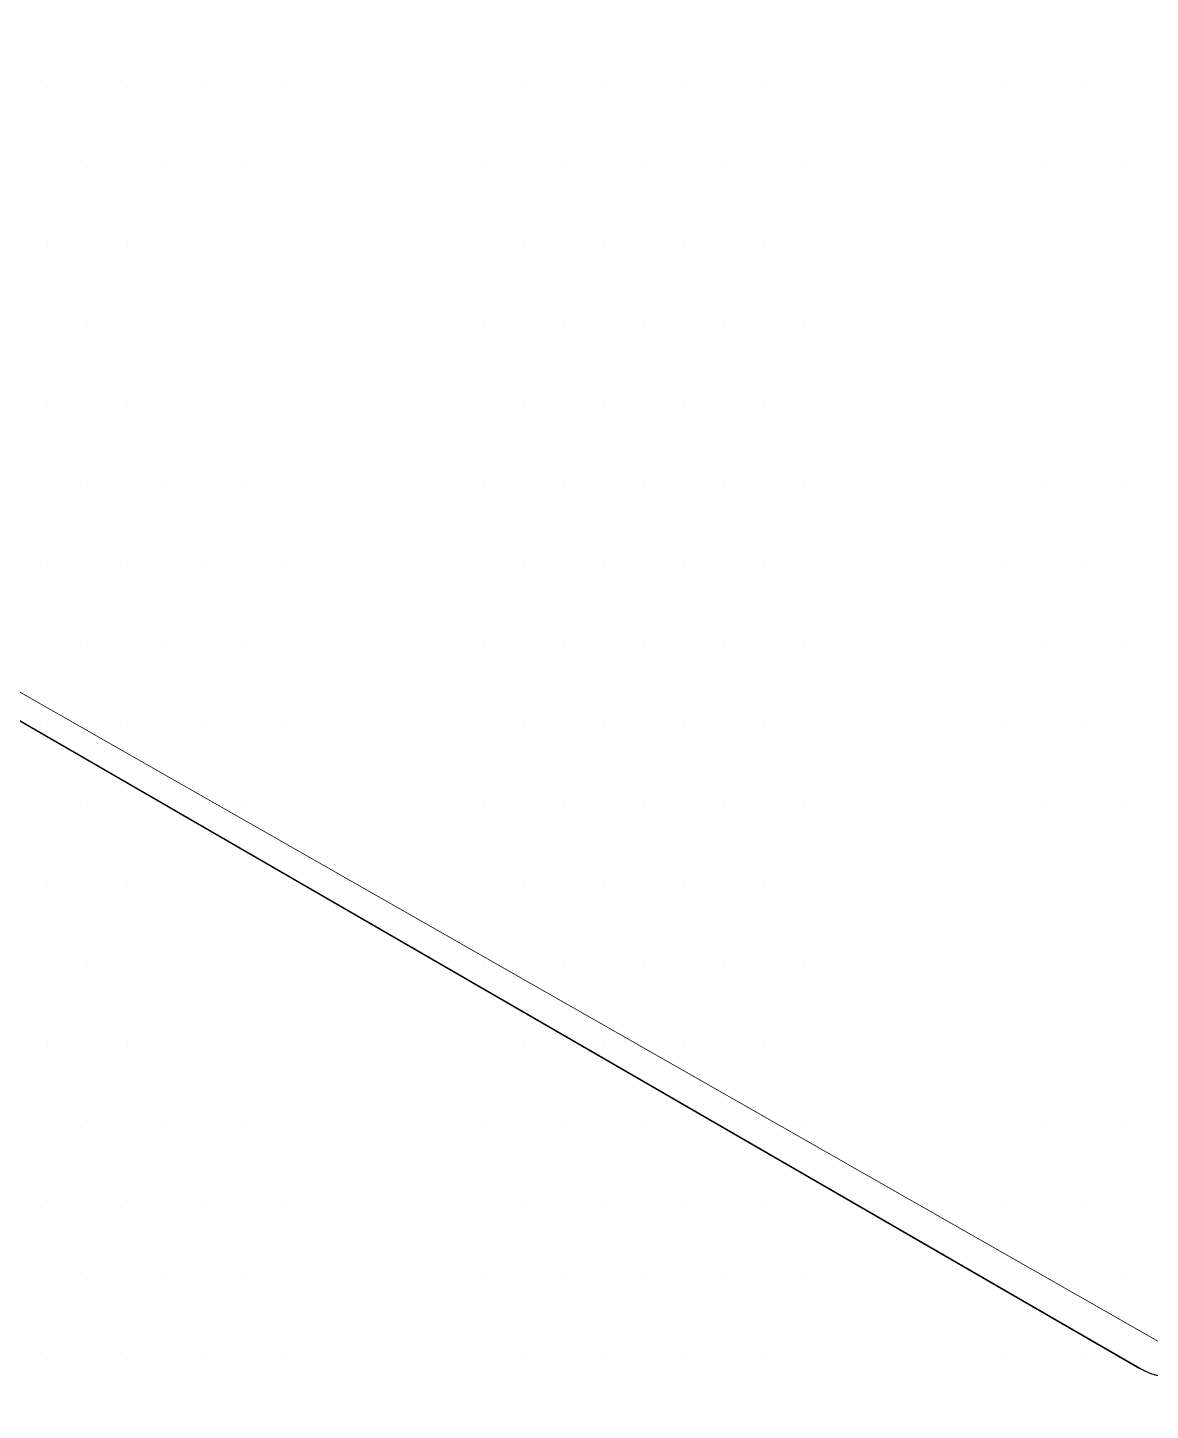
# Model space of a CAD drawing. Header units: inches. Extents: x -20.7 to 76.3, y -55.2 to 19.1.
# Drawn here: x -11.8666 to -11.6018, y 6.516 to 6.8423 of the extents above; entities that cross this region are included whole.
import ezdxf

# ---------------------------------------------------------------- set-up
doc = ezdxf.new("R2010")
doc.units = ezdxf.units.IN
doc.header["$MEASUREMENT"] = 0
doc.layers.add('G-ANNO-TTLB', color=7, linetype='Continuous', lineweight=0)
doc.layers.add('TYVEK', color=7, linetype='Continuous', lineweight=0)

# ---------------------------------------------------------------- blocks, each defined once
blk = doc.blocks.new('Block_22')
at = {"layer": 'TYVEK'}
blk.add_open_spline([(-11.58869, 6.5259), (-11.58869, 6.5259), (-11.58087, 7.04986), (-11.58087, 7.04986), (-11.58087, 7.04986), (-11.21806, 6.84213), (-11.21806, 6.84213), (-11.21806, 6.84213), (-11.21806, 6.37776), (-11.21806, 6.37776), (-11.21806, 6.33379), (-11.22965, 6.2906), (-11.25167, 6.25253), (-11.32083, 6.13298), (-11.47381, 6.09213), (-11.59336, 6.16129), (-11.59336, 6.16129), (-12.91496, 6.92582), (-12.91496, 6.92582), (-12.99223, 6.97052), (-13.03981, 7.05302), (-13.03981, 7.14229), (-13.03981, 7.14229), (-13.03981, 7.74811), (-13.03981, 7.74811), (-13.03981, 7.74811), (-12.72815, 7.56943), (-12.72815, 7.56943), (-12.72815, 7.56943), (-12.72815, 7.17604), (-12.72815, 7.17604), (-12.72815, 7.17604), (-11.58869, 6.5259), (-11.58869, 6.5259)], degree=3, knots=[0, 0, 0, 0, 1, 1, 1, 2, 2, 2, 3, 3, 3, 4, 4, 4, 5, 5, 5, 6, 6, 6, 7, 7, 7, 8, 8, 8, 9, 9, 9, 10, 10, 10, 11, 11, 11, 11], dxfattribs=at)
at = {"layer": 'TYVEK', "color": 8, "lineweight": 0, "true_color": 0x808080}
for points in [[(-11.86187, 6.67809), (-11.86187, 6.67809), (-11.86187, 6.67809), (-11.86187, 6.67809)], [(-11.85249, 6.65933), (-11.85249, 6.65933), (-11.85249, 6.65933), (-11.85249, 6.65933)], [(-11.83374, 6.65933), (-11.83374, 6.65933), (-11.83374, 6.65933), (-11.83374, 6.65933)], [(-11.86187, 6.64058), (-11.86187, 6.64058), (-11.86187, 6.64058), (-11.86187, 6.64058)], [(-11.84311, 6.64058), (-11.84311, 6.64058), (-11.84311, 6.64058), (-11.84311, 6.64058)], [(-11.82436, 6.64058), (-11.82436, 6.64058), (-11.82436, 6.64058), (-11.82436, 6.64058)], [(-11.8056, 6.64058), (-11.8056, 6.64058), (-11.8056, 6.64058), (-11.8056, 6.64058)], [(-11.85249, 6.62182), (-11.85249, 6.62182), (-11.85249, 6.62182), (-11.85249, 6.62182)], [(-11.83374, 6.62182), (-11.83374, 6.62182), (-11.83374, 6.62182), (-11.83374, 6.62182)], [(-11.81498, 6.62182), (-11.81498, 6.62182), (-11.81498, 6.62182), (-11.81498, 6.62182)], [(-11.79623, 6.62182), (-11.79623, 6.62182), (-11.79623, 6.62182), (-11.79623, 6.62182)], [(-11.77747, 6.62182), (-11.77747, 6.62182), (-11.77747, 6.62182), (-11.77747, 6.62182)], [(-11.75871, 6.62182), (-11.75871, 6.62182), (-11.75871, 6.62182), (-11.75871, 6.62182)], [(-11.86187, 6.60307), (-11.86187, 6.60307), (-11.86187, 6.60307), (-11.86187, 6.60307)], [(-11.84311, 6.60307), (-11.84311, 6.60307), (-11.84311, 6.60307), (-11.84311, 6.60307)], [(-11.82436, 6.60307), (-11.82436, 6.60307), (-11.82436, 6.60307), (-11.82436, 6.60307)], [(-11.8056, 6.60307), (-11.8056, 6.60307), (-11.8056, 6.60307), (-11.8056, 6.60307)], [(-11.78685, 6.60307), (-11.78685, 6.60307), (-11.78685, 6.60307), (-11.78685, 6.60307)], [(-11.76809, 6.60307), (-11.76809, 6.60307), (-11.76809, 6.60307), (-11.76809, 6.60307)], [(-11.74934, 6.60307), (-11.74934, 6.60307), (-11.74934, 6.60307), (-11.74934, 6.60307)], [(-11.73058, 6.60307), (-11.73058, 6.60307), (-11.73058, 6.60307), (-11.73058, 6.60307)], [(-11.85249, 6.58431), (-11.85249, 6.58431), (-11.85249, 6.58431), (-11.85249, 6.58431)], [(-11.83374, 6.58431), (-11.83374, 6.58431), (-11.83374, 6.58431), (-11.83374, 6.58431)], [(-11.81498, 6.58431), (-11.81498, 6.58431), (-11.81498, 6.58431), (-11.81498, 6.58431)], [(-11.79623, 6.58431), (-11.79623, 6.58431), (-11.79623, 6.58431), (-11.79623, 6.58431)], [(-11.77747, 6.58431), (-11.77747, 6.58431), (-11.77747, 6.58431), (-11.77747, 6.58431)], [(-11.75871, 6.58431), (-11.75871, 6.58431), (-11.75871, 6.58431), (-11.75871, 6.58431)], [(-11.73996, 6.58431), (-11.73996, 6.58431), (-11.73996, 6.58431), (-11.73996, 6.58431)], [(-11.7212, 6.58431), (-11.7212, 6.58431), (-11.7212, 6.58431), (-11.7212, 6.58431)], [(-11.70245, 6.58431), (-11.70245, 6.58431), (-11.70245, 6.58431), (-11.70245, 6.58431)], [(-11.86187, 6.56556), (-11.86187, 6.56556), (-11.86187, 6.56556), (-11.86187, 6.56556)], [(-11.84311, 6.56556), (-11.84311, 6.56556), (-11.84311, 6.56556), (-11.84311, 6.56556)], [(-11.82436, 6.56556), (-11.82436, 6.56556), (-11.82436, 6.56556), (-11.82436, 6.56556)], [(-11.8056, 6.56556), (-11.8056, 6.56556), (-11.8056, 6.56556), (-11.8056, 6.56556)], [(-11.78685, 6.56556), (-11.78685, 6.56556), (-11.78685, 6.56556), (-11.78685, 6.56556)], [(-11.76809, 6.56556), (-11.76809, 6.56556), (-11.76809, 6.56556), (-11.76809, 6.56556)], [(-11.74934, 6.56556), (-11.74934, 6.56556), (-11.74934, 6.56556), (-11.74934, 6.56556)], [(-11.73058, 6.56556), (-11.73058, 6.56556), (-11.73058, 6.56556), (-11.73058, 6.56556)], [(-11.71183, 6.56556), (-11.71183, 6.56556), (-11.71183, 6.56556), (-11.71183, 6.56556)], [(-11.69307, 6.56556), (-11.69307, 6.56556), (-11.69307, 6.56556), (-11.69307, 6.56556)], [(-11.67431, 6.56556), (-11.67431, 6.56556), (-11.67431, 6.56556), (-11.67431, 6.56556)], [(-11.85249, 6.5468), (-11.85249, 6.5468), (-11.85249, 6.5468), (-11.85249, 6.5468)], [(-11.83374, 6.5468), (-11.83374, 6.5468), (-11.83374, 6.5468), (-11.83374, 6.5468)], [(-11.81498, 6.5468), (-11.81498, 6.5468), (-11.81498, 6.5468), (-11.81498, 6.5468)], [(-11.79623, 6.5468), (-11.79623, 6.5468), (-11.79623, 6.5468), (-11.79623, 6.5468)], [(-11.77747, 6.5468), (-11.77747, 6.5468), (-11.77747, 6.5468), (-11.77747, 6.5468)], [(-11.75871, 6.5468), (-11.75871, 6.5468), (-11.75871, 6.5468), (-11.75871, 6.5468)], [(-11.73996, 6.5468), (-11.73996, 6.5468), (-11.73996, 6.5468), (-11.73996, 6.5468)], [(-11.7212, 6.5468), (-11.7212, 6.5468), (-11.7212, 6.5468), (-11.7212, 6.5468)], [(-11.70245, 6.5468), (-11.70245, 6.5468), (-11.70245, 6.5468), (-11.70245, 6.5468)], [(-11.68369, 6.5468), (-11.68369, 6.5468), (-11.68369, 6.5468), (-11.68369, 6.5468)], [(-11.66494, 6.5468), (-11.66494, 6.5468), (-11.66494, 6.5468), (-11.66494, 6.5468)], [(-11.64618, 6.5468), (-11.64618, 6.5468), (-11.64618, 6.5468), (-11.64618, 6.5468)], [(-11.62742, 6.5468), (-11.62742, 6.5468), (-11.62742, 6.5468), (-11.62742, 6.5468)], [(-11.86187, 6.52804), (-11.86187, 6.52804), (-11.86187, 6.52804), (-11.86187, 6.52804)], [(-11.84311, 6.52804), (-11.84311, 6.52804), (-11.84311, 6.52804), (-11.84311, 6.52804)], [(-11.82436, 6.52804), (-11.82436, 6.52804), (-11.82436, 6.52804), (-11.82436, 6.52804)], [(-11.8056, 6.52804), (-11.8056, 6.52804), (-11.8056, 6.52804), (-11.8056, 6.52804)], [(-11.78685, 6.52804), (-11.78685, 6.52804), (-11.78685, 6.52804), (-11.78685, 6.52804)], [(-11.76809, 6.52804), (-11.76809, 6.52804), (-11.76809, 6.52804), (-11.76809, 6.52804)], [(-11.74934, 6.52804), (-11.74934, 6.52804), (-11.74934, 6.52804), (-11.74934, 6.52804)], [(-11.73058, 6.52804), (-11.73058, 6.52804), (-11.73058, 6.52804), (-11.73058, 6.52804)], [(-11.71183, 6.52804), (-11.71183, 6.52804), (-11.71183, 6.52804), (-11.71183, 6.52804)], [(-11.69307, 6.52804), (-11.69307, 6.52804), (-11.69307, 6.52804), (-11.69307, 6.52804)], [(-11.67431, 6.52804), (-11.67431, 6.52804), (-11.67431, 6.52804), (-11.67431, 6.52804)], [(-11.65556, 6.52804), (-11.65556, 6.52804), (-11.65556, 6.52804), (-11.65556, 6.52804)], [(-11.6368, 6.52804), (-11.6368, 6.52804), (-11.6368, 6.52804), (-11.6368, 6.52804)], [(-11.61805, 6.52804), (-11.61805, 6.52804), (-11.61805, 6.52804), (-11.61805, 6.52804)]]:
    blk.add_open_spline(points, degree=3, dxfattribs=at)
blk = doc.blocks.new('Block_398')
at = {"layer": 'TYVEK'}
blk.add_open_spline([(-12.44264, 7.73261), (-12.44264, 7.73261), (-12.72815, 7.56943), (-12.72815, 7.56943), (-12.72815, 7.56943), (-12.72815, 7.19046), (-12.72815, 7.19046), (-12.72815, 7.18153), (-12.72339, 7.17328), (-12.71567, 7.16881), (-12.71567, 7.16881), (-11.60432, 6.52591), (-11.60432, 6.52591), (-11.59685, 6.52159), (-11.58729, 6.52414), (-11.58297, 6.53162), (-11.58159, 6.53399), (-11.58086, 6.53669), (-11.58086, 6.53944), (-11.58086, 6.53944), (-11.58086, 6.84239), (-11.58086, 6.84239), (-11.58086, 6.84239), (-12.44264, 7.33922), (-12.44264, 7.33922), (-12.44264, 7.33922), (-12.44264, 7.73261), (-12.44264, 7.73261)], degree=3, knots=[0, 0, 0, 0, 1, 1, 1, 2, 2, 2, 3, 3, 3, 4, 4, 4, 5, 5, 5, 6, 6, 6, 7, 7, 7, 8, 8, 8, 9, 9, 9, 9], dxfattribs=at)
at = {"layer": 'TYVEK', "color": 8, "lineweight": 0, "true_color": 0x808080}
for points in [[(-11.86187, 6.82813), (-11.86187, 6.82813), (-11.86187, 6.82813), (-11.86187, 6.82813)], [(-11.84311, 6.82813), (-11.84311, 6.82813), (-11.84311, 6.82813), (-11.84311, 6.82813)], [(-11.82436, 6.82813), (-11.82436, 6.82813), (-11.82436, 6.82813), (-11.82436, 6.82813)], [(-11.8056, 6.82813), (-11.8056, 6.82813), (-11.8056, 6.82813), (-11.8056, 6.82813)], [(-11.78685, 6.82813), (-11.78685, 6.82813), (-11.78685, 6.82813), (-11.78685, 6.82813)], [(-11.76809, 6.82813), (-11.76809, 6.82813), (-11.76809, 6.82813), (-11.76809, 6.82813)], [(-11.74934, 6.82813), (-11.74934, 6.82813), (-11.74934, 6.82813), (-11.74934, 6.82813)], [(-11.73058, 6.82813), (-11.73058, 6.82813), (-11.73058, 6.82813), (-11.73058, 6.82813)], [(-11.71183, 6.82813), (-11.71183, 6.82813), (-11.71183, 6.82813), (-11.71183, 6.82813)], [(-11.69307, 6.82813), (-11.69307, 6.82813), (-11.69307, 6.82813), (-11.69307, 6.82813)], [(-11.67431, 6.82813), (-11.67431, 6.82813), (-11.67431, 6.82813), (-11.67431, 6.82813)], [(-11.65556, 6.82813), (-11.65556, 6.82813), (-11.65556, 6.82813), (-11.65556, 6.82813)], [(-11.6368, 6.82813), (-11.6368, 6.82813), (-11.6368, 6.82813), (-11.6368, 6.82813)], [(-11.61805, 6.82813), (-11.61805, 6.82813), (-11.61805, 6.82813), (-11.61805, 6.82813)], [(-11.85249, 6.80938), (-11.85249, 6.80938), (-11.85249, 6.80938), (-11.85249, 6.80938)], [(-11.83374, 6.80938), (-11.83374, 6.80938), (-11.83374, 6.80938), (-11.83374, 6.80938)], [(-11.81498, 6.80938), (-11.81498, 6.80938), (-11.81498, 6.80938), (-11.81498, 6.80938)], [(-11.79623, 6.80938), (-11.79623, 6.80938), (-11.79623, 6.80938), (-11.79623, 6.80938)], [(-11.77747, 6.80938), (-11.77747, 6.80938), (-11.77747, 6.80938), (-11.77747, 6.80938)], [(-11.75871, 6.80938), (-11.75871, 6.80938), (-11.75871, 6.80938), (-11.75871, 6.80938)], [(-11.73996, 6.80938), (-11.73996, 6.80938), (-11.73996, 6.80938), (-11.73996, 6.80938)], [(-11.7212, 6.80938), (-11.7212, 6.80938), (-11.7212, 6.80938), (-11.7212, 6.80938)], [(-11.70245, 6.80938), (-11.70245, 6.80938), (-11.70245, 6.80938), (-11.70245, 6.80938)], [(-11.68369, 6.80938), (-11.68369, 6.80938), (-11.68369, 6.80938), (-11.68369, 6.80938)], [(-11.66494, 6.80938), (-11.66494, 6.80938), (-11.66494, 6.80938), (-11.66494, 6.80938)], [(-11.64618, 6.80938), (-11.64618, 6.80938), (-11.64618, 6.80938), (-11.64618, 6.80938)], [(-11.62742, 6.80938), (-11.62742, 6.80938), (-11.62742, 6.80938), (-11.62742, 6.80938)], [(-11.60867, 6.80938), (-11.60867, 6.80938), (-11.60867, 6.80938), (-11.60867, 6.80938)], [(-11.86187, 6.79062), (-11.86187, 6.79062), (-11.86187, 6.79062), (-11.86187, 6.79062)], [(-11.84311, 6.79062), (-11.84311, 6.79062), (-11.84311, 6.79062), (-11.84311, 6.79062)], [(-11.82436, 6.79062), (-11.82436, 6.79062), (-11.82436, 6.79062), (-11.82436, 6.79062)], [(-11.8056, 6.79062), (-11.8056, 6.79062), (-11.8056, 6.79062), (-11.8056, 6.79062)], [(-11.78685, 6.79062), (-11.78685, 6.79062), (-11.78685, 6.79062), (-11.78685, 6.79062)], [(-11.76809, 6.79062), (-11.76809, 6.79062), (-11.76809, 6.79062), (-11.76809, 6.79062)], [(-11.74934, 6.79062), (-11.74934, 6.79062), (-11.74934, 6.79062), (-11.74934, 6.79062)], [(-11.73058, 6.79062), (-11.73058, 6.79062), (-11.73058, 6.79062), (-11.73058, 6.79062)], [(-11.71183, 6.79062), (-11.71183, 6.79062), (-11.71183, 6.79062), (-11.71183, 6.79062)], [(-11.69307, 6.79062), (-11.69307, 6.79062), (-11.69307, 6.79062), (-11.69307, 6.79062)], [(-11.67431, 6.79062), (-11.67431, 6.79062), (-11.67431, 6.79062), (-11.67431, 6.79062)], [(-11.65556, 6.79062), (-11.65556, 6.79062), (-11.65556, 6.79062), (-11.65556, 6.79062)], [(-11.6368, 6.79062), (-11.6368, 6.79062), (-11.6368, 6.79062), (-11.6368, 6.79062)], [(-11.61805, 6.79062), (-11.61805, 6.79062), (-11.61805, 6.79062), (-11.61805, 6.79062)], [(-11.85249, 6.77187), (-11.85249, 6.77187), (-11.85249, 6.77187), (-11.85249, 6.77187)], [(-11.83374, 6.77187), (-11.83374, 6.77187), (-11.83374, 6.77187), (-11.83374, 6.77187)], [(-11.81498, 6.77187), (-11.81498, 6.77187), (-11.81498, 6.77187), (-11.81498, 6.77187)], [(-11.79623, 6.77187), (-11.79623, 6.77187), (-11.79623, 6.77187), (-11.79623, 6.77187)], [(-11.77747, 6.77187), (-11.77747, 6.77187), (-11.77747, 6.77187), (-11.77747, 6.77187)], [(-11.75871, 6.77187), (-11.75871, 6.77187), (-11.75871, 6.77187), (-11.75871, 6.77187)], [(-11.73996, 6.77187), (-11.73996, 6.77187), (-11.73996, 6.77187), (-11.73996, 6.77187)], [(-11.7212, 6.77187), (-11.7212, 6.77187), (-11.7212, 6.77187), (-11.7212, 6.77187)], [(-11.70245, 6.77187), (-11.70245, 6.77187), (-11.70245, 6.77187), (-11.70245, 6.77187)], [(-11.68369, 6.77187), (-11.68369, 6.77187), (-11.68369, 6.77187), (-11.68369, 6.77187)], [(-11.66494, 6.77187), (-11.66494, 6.77187), (-11.66494, 6.77187), (-11.66494, 6.77187)], [(-11.64618, 6.77187), (-11.64618, 6.77187), (-11.64618, 6.77187), (-11.64618, 6.77187)], [(-11.62742, 6.77187), (-11.62742, 6.77187), (-11.62742, 6.77187), (-11.62742, 6.77187)], [(-11.60867, 6.77187), (-11.60867, 6.77187), (-11.60867, 6.77187), (-11.60867, 6.77187)], [(-11.86187, 6.75311), (-11.86187, 6.75311), (-11.86187, 6.75311), (-11.86187, 6.75311)], [(-11.84311, 6.75311), (-11.84311, 6.75311), (-11.84311, 6.75311), (-11.84311, 6.75311)], [(-11.82436, 6.75311), (-11.82436, 6.75311), (-11.82436, 6.75311), (-11.82436, 6.75311)], [(-11.8056, 6.75311), (-11.8056, 6.75311), (-11.8056, 6.75311), (-11.8056, 6.75311)], [(-11.78685, 6.75311), (-11.78685, 6.75311), (-11.78685, 6.75311), (-11.78685, 6.75311)], [(-11.76809, 6.75311), (-11.76809, 6.75311), (-11.76809, 6.75311), (-11.76809, 6.75311)], [(-11.74934, 6.75311), (-11.74934, 6.75311), (-11.74934, 6.75311), (-11.74934, 6.75311)], [(-11.73058, 6.75311), (-11.73058, 6.75311), (-11.73058, 6.75311), (-11.73058, 6.75311)], [(-11.71183, 6.75311), (-11.71183, 6.75311), (-11.71183, 6.75311), (-11.71183, 6.75311)], [(-11.69307, 6.75311), (-11.69307, 6.75311), (-11.69307, 6.75311), (-11.69307, 6.75311)], [(-11.67431, 6.75311), (-11.67431, 6.75311), (-11.67431, 6.75311), (-11.67431, 6.75311)], [(-11.65556, 6.75311), (-11.65556, 6.75311), (-11.65556, 6.75311), (-11.65556, 6.75311)], [(-11.6368, 6.75311), (-11.6368, 6.75311), (-11.6368, 6.75311), (-11.6368, 6.75311)], [(-11.61805, 6.75311), (-11.61805, 6.75311), (-11.61805, 6.75311), (-11.61805, 6.75311)], [(-11.85249, 6.73436), (-11.85249, 6.73436), (-11.85249, 6.73436), (-11.85249, 6.73436)], [(-11.83374, 6.73436), (-11.83374, 6.73436), (-11.83374, 6.73436), (-11.83374, 6.73436)], [(-11.81498, 6.73436), (-11.81498, 6.73436), (-11.81498, 6.73436), (-11.81498, 6.73436)], [(-11.79623, 6.73436), (-11.79623, 6.73436), (-11.79623, 6.73436), (-11.79623, 6.73436)], [(-11.77747, 6.73436), (-11.77747, 6.73436), (-11.77747, 6.73436), (-11.77747, 6.73436)], [(-11.75871, 6.73436), (-11.75871, 6.73436), (-11.75871, 6.73436), (-11.75871, 6.73436)], [(-11.73996, 6.73436), (-11.73996, 6.73436), (-11.73996, 6.73436), (-11.73996, 6.73436)], [(-11.7212, 6.73436), (-11.7212, 6.73436), (-11.7212, 6.73436), (-11.7212, 6.73436)], [(-11.70245, 6.73436), (-11.70245, 6.73436), (-11.70245, 6.73436), (-11.70245, 6.73436)], [(-11.68369, 6.73436), (-11.68369, 6.73436), (-11.68369, 6.73436), (-11.68369, 6.73436)], [(-11.66494, 6.73436), (-11.66494, 6.73436), (-11.66494, 6.73436), (-11.66494, 6.73436)], [(-11.64618, 6.73436), (-11.64618, 6.73436), (-11.64618, 6.73436), (-11.64618, 6.73436)], [(-11.62742, 6.73436), (-11.62742, 6.73436), (-11.62742, 6.73436), (-11.62742, 6.73436)], [(-11.60867, 6.73436), (-11.60867, 6.73436), (-11.60867, 6.73436), (-11.60867, 6.73436)], [(-11.86187, 6.7156), (-11.86187, 6.7156), (-11.86187, 6.7156), (-11.86187, 6.7156)], [(-11.84311, 6.7156), (-11.84311, 6.7156), (-11.84311, 6.7156), (-11.84311, 6.7156)], [(-11.82436, 6.7156), (-11.82436, 6.7156), (-11.82436, 6.7156), (-11.82436, 6.7156)], [(-11.8056, 6.7156), (-11.8056, 6.7156), (-11.8056, 6.7156), (-11.8056, 6.7156)], [(-11.78685, 6.7156), (-11.78685, 6.7156), (-11.78685, 6.7156), (-11.78685, 6.7156)], [(-11.76809, 6.7156), (-11.76809, 6.7156), (-11.76809, 6.7156), (-11.76809, 6.7156)], [(-11.74934, 6.7156), (-11.74934, 6.7156), (-11.74934, 6.7156), (-11.74934, 6.7156)], [(-11.73058, 6.7156), (-11.73058, 6.7156), (-11.73058, 6.7156), (-11.73058, 6.7156)], [(-11.71183, 6.7156), (-11.71183, 6.7156), (-11.71183, 6.7156), (-11.71183, 6.7156)], [(-11.69307, 6.7156), (-11.69307, 6.7156), (-11.69307, 6.7156), (-11.69307, 6.7156)], [(-11.67431, 6.7156), (-11.67431, 6.7156), (-11.67431, 6.7156), (-11.67431, 6.7156)], [(-11.65556, 6.7156), (-11.65556, 6.7156), (-11.65556, 6.7156), (-11.65556, 6.7156)], [(-11.6368, 6.7156), (-11.6368, 6.7156), (-11.6368, 6.7156), (-11.6368, 6.7156)], [(-11.61805, 6.7156), (-11.61805, 6.7156), (-11.61805, 6.7156), (-11.61805, 6.7156)], [(-11.85249, 6.69685), (-11.85249, 6.69685), (-11.85249, 6.69685), (-11.85249, 6.69685)], [(-11.83374, 6.69685), (-11.83374, 6.69685), (-11.83374, 6.69685), (-11.83374, 6.69685)], [(-11.81498, 6.69685), (-11.81498, 6.69685), (-11.81498, 6.69685), (-11.81498, 6.69685)], [(-11.79623, 6.69685), (-11.79623, 6.69685), (-11.79623, 6.69685), (-11.79623, 6.69685)], [(-11.77747, 6.69685), (-11.77747, 6.69685), (-11.77747, 6.69685), (-11.77747, 6.69685)], [(-11.75871, 6.69685), (-11.75871, 6.69685), (-11.75871, 6.69685), (-11.75871, 6.69685)], [(-11.73996, 6.69685), (-11.73996, 6.69685), (-11.73996, 6.69685), (-11.73996, 6.69685)], [(-11.7212, 6.69685), (-11.7212, 6.69685), (-11.7212, 6.69685), (-11.7212, 6.69685)], [(-11.70245, 6.69685), (-11.70245, 6.69685), (-11.70245, 6.69685), (-11.70245, 6.69685)], [(-11.68369, 6.69685), (-11.68369, 6.69685), (-11.68369, 6.69685), (-11.68369, 6.69685)], [(-11.66494, 6.69685), (-11.66494, 6.69685), (-11.66494, 6.69685), (-11.66494, 6.69685)], [(-11.64618, 6.69685), (-11.64618, 6.69685), (-11.64618, 6.69685), (-11.64618, 6.69685)], [(-11.62742, 6.69685), (-11.62742, 6.69685), (-11.62742, 6.69685), (-11.62742, 6.69685)], [(-11.60867, 6.69685), (-11.60867, 6.69685), (-11.60867, 6.69685), (-11.60867, 6.69685)], [(-11.86187, 6.67809), (-11.86187, 6.67809), (-11.86187, 6.67809), (-11.86187, 6.67809)], [(-11.84311, 6.67809), (-11.84311, 6.67809), (-11.84311, 6.67809), (-11.84311, 6.67809)], [(-11.82436, 6.67809), (-11.82436, 6.67809), (-11.82436, 6.67809), (-11.82436, 6.67809)], [(-11.8056, 6.67809), (-11.8056, 6.67809), (-11.8056, 6.67809), (-11.8056, 6.67809)], [(-11.78685, 6.67809), (-11.78685, 6.67809), (-11.78685, 6.67809), (-11.78685, 6.67809)], [(-11.76809, 6.67809), (-11.76809, 6.67809), (-11.76809, 6.67809), (-11.76809, 6.67809)], [(-11.74934, 6.67809), (-11.74934, 6.67809), (-11.74934, 6.67809), (-11.74934, 6.67809)], [(-11.73058, 6.67809), (-11.73058, 6.67809), (-11.73058, 6.67809), (-11.73058, 6.67809)], [(-11.71183, 6.67809), (-11.71183, 6.67809), (-11.71183, 6.67809), (-11.71183, 6.67809)], [(-11.69307, 6.67809), (-11.69307, 6.67809), (-11.69307, 6.67809), (-11.69307, 6.67809)], [(-11.67431, 6.67809), (-11.67431, 6.67809), (-11.67431, 6.67809), (-11.67431, 6.67809)], [(-11.65556, 6.67809), (-11.65556, 6.67809), (-11.65556, 6.67809), (-11.65556, 6.67809)], [(-11.6368, 6.67809), (-11.6368, 6.67809), (-11.6368, 6.67809), (-11.6368, 6.67809)], [(-11.61805, 6.67809), (-11.61805, 6.67809), (-11.61805, 6.67809), (-11.61805, 6.67809)], [(-11.83374, 6.65933), (-11.83374, 6.65933), (-11.83374, 6.65933), (-11.83374, 6.65933)], [(-11.81498, 6.65933), (-11.81498, 6.65933), (-11.81498, 6.65933), (-11.81498, 6.65933)], [(-11.79623, 6.65933), (-11.79623, 6.65933), (-11.79623, 6.65933), (-11.79623, 6.65933)], [(-11.77747, 6.65933), (-11.77747, 6.65933), (-11.77747, 6.65933), (-11.77747, 6.65933)], [(-11.75871, 6.65933), (-11.75871, 6.65933), (-11.75871, 6.65933), (-11.75871, 6.65933)], [(-11.73996, 6.65933), (-11.73996, 6.65933), (-11.73996, 6.65933), (-11.73996, 6.65933)], [(-11.7212, 6.65933), (-11.7212, 6.65933), (-11.7212, 6.65933), (-11.7212, 6.65933)], [(-11.70245, 6.65933), (-11.70245, 6.65933), (-11.70245, 6.65933), (-11.70245, 6.65933)], [(-11.68369, 6.65933), (-11.68369, 6.65933), (-11.68369, 6.65933), (-11.68369, 6.65933)], [(-11.66494, 6.65933), (-11.66494, 6.65933), (-11.66494, 6.65933), (-11.66494, 6.65933)], [(-11.64618, 6.65933), (-11.64618, 6.65933), (-11.64618, 6.65933), (-11.64618, 6.65933)], [(-11.62742, 6.65933), (-11.62742, 6.65933), (-11.62742, 6.65933), (-11.62742, 6.65933)], [(-11.60867, 6.65933), (-11.60867, 6.65933), (-11.60867, 6.65933), (-11.60867, 6.65933)], [(-11.78685, 6.64058), (-11.78685, 6.64058), (-11.78685, 6.64058), (-11.78685, 6.64058)], [(-11.76809, 6.64058), (-11.76809, 6.64058), (-11.76809, 6.64058), (-11.76809, 6.64058)], [(-11.74934, 6.64058), (-11.74934, 6.64058), (-11.74934, 6.64058), (-11.74934, 6.64058)], [(-11.73058, 6.64058), (-11.73058, 6.64058), (-11.73058, 6.64058), (-11.73058, 6.64058)], [(-11.71183, 6.64058), (-11.71183, 6.64058), (-11.71183, 6.64058), (-11.71183, 6.64058)], [(-11.69307, 6.64058), (-11.69307, 6.64058), (-11.69307, 6.64058), (-11.69307, 6.64058)], [(-11.67431, 6.64058), (-11.67431, 6.64058), (-11.67431, 6.64058), (-11.67431, 6.64058)], [(-11.65556, 6.64058), (-11.65556, 6.64058), (-11.65556, 6.64058), (-11.65556, 6.64058)], [(-11.6368, 6.64058), (-11.6368, 6.64058), (-11.6368, 6.64058), (-11.6368, 6.64058)], [(-11.61805, 6.64058), (-11.61805, 6.64058), (-11.61805, 6.64058), (-11.61805, 6.64058)], [(-11.75871, 6.62182), (-11.75871, 6.62182), (-11.75871, 6.62182), (-11.75871, 6.62182)], [(-11.73996, 6.62182), (-11.73996, 6.62182), (-11.73996, 6.62182), (-11.73996, 6.62182)], [(-11.7212, 6.62182), (-11.7212, 6.62182), (-11.7212, 6.62182), (-11.7212, 6.62182)], [(-11.70245, 6.62182), (-11.70245, 6.62182), (-11.70245, 6.62182), (-11.70245, 6.62182)], [(-11.68369, 6.62182), (-11.68369, 6.62182), (-11.68369, 6.62182), (-11.68369, 6.62182)], [(-11.66494, 6.62182), (-11.66494, 6.62182), (-11.66494, 6.62182), (-11.66494, 6.62182)], [(-11.64618, 6.62182), (-11.64618, 6.62182), (-11.64618, 6.62182), (-11.64618, 6.62182)], [(-11.62742, 6.62182), (-11.62742, 6.62182), (-11.62742, 6.62182), (-11.62742, 6.62182)], [(-11.60867, 6.62182), (-11.60867, 6.62182), (-11.60867, 6.62182), (-11.60867, 6.62182)], [(-11.73058, 6.60307), (-11.73058, 6.60307), (-11.73058, 6.60307), (-11.73058, 6.60307)], [(-11.71183, 6.60307), (-11.71183, 6.60307), (-11.71183, 6.60307), (-11.71183, 6.60307)], [(-11.69307, 6.60307), (-11.69307, 6.60307), (-11.69307, 6.60307), (-11.69307, 6.60307)], [(-11.67431, 6.60307), (-11.67431, 6.60307), (-11.67431, 6.60307), (-11.67431, 6.60307)], [(-11.65556, 6.60307), (-11.65556, 6.60307), (-11.65556, 6.60307), (-11.65556, 6.60307)], [(-11.6368, 6.60307), (-11.6368, 6.60307), (-11.6368, 6.60307), (-11.6368, 6.60307)], [(-11.61805, 6.60307), (-11.61805, 6.60307), (-11.61805, 6.60307), (-11.61805, 6.60307)], [(-11.70245, 6.58431), (-11.70245, 6.58431), (-11.70245, 6.58431), (-11.70245, 6.58431)], [(-11.68369, 6.58431), (-11.68369, 6.58431), (-11.68369, 6.58431), (-11.68369, 6.58431)], [(-11.66494, 6.58431), (-11.66494, 6.58431), (-11.66494, 6.58431), (-11.66494, 6.58431)], [(-11.64618, 6.58431), (-11.64618, 6.58431), (-11.64618, 6.58431), (-11.64618, 6.58431)], [(-11.62742, 6.58431), (-11.62742, 6.58431), (-11.62742, 6.58431), (-11.62742, 6.58431)], [(-11.60867, 6.58431), (-11.60867, 6.58431), (-11.60867, 6.58431), (-11.60867, 6.58431)], [(-11.65556, 6.56556), (-11.65556, 6.56556), (-11.65556, 6.56556), (-11.65556, 6.56556)], [(-11.6368, 6.56556), (-11.6368, 6.56556), (-11.6368, 6.56556), (-11.6368, 6.56556)], [(-11.61805, 6.56556), (-11.61805, 6.56556), (-11.61805, 6.56556), (-11.61805, 6.56556)], [(-11.62742, 6.5468), (-11.62742, 6.5468), (-11.62742, 6.5468), (-11.62742, 6.5468)], [(-11.60867, 6.5468), (-11.60867, 6.5468), (-11.60867, 6.5468), (-11.60867, 6.5468)]]:
    blk.add_open_spline(points, degree=3, dxfattribs=at)

msp = doc.modelspace()

# ---------------------------------------------------------------- hatches: boundary and pattern name
at = {"layer": 'G-ANNO-TTLB', "true_color": 0xff00ff, "transparency": 33554687}
h = msp.add_hatch(color=6, dxfattribs=at)
edge = h.paths.add_edge_path()
edge.add_spline(control_points=[(20.03424, -15.13455), (20.03424, -15.13455), (-20.6658, -15.13455), (-20.6658, -15.13455), (-20.6658, -15.13455), (-20.6658, 19.00075), (-20.6658, 19.00075), (-20.6658, 19.00075), (20.03424, 19.00075), (20.03424, 19.00075), (20.03424, 19.00075), (20.03424, -15.13455), (20.03424, -15.13455)], knot_values=[0, 0, 0, 0, 1, 1, 1, 2, 2, 2, 3, 3, 3, 4, 4, 4, 4], degree=3, periodic=0)
edge = h.paths.add_edge_path()
edge.add_spline(control_points=[(-20.54076, 18.87571), (-20.54076, 18.87571), (-20.54076, -15.00951), (-20.54076, -15.00951), (-20.54076, -15.00951), (19.9092, -15.00951), (19.9092, -15.00951), (19.9092, -15.00951), (19.9092, 18.87571), (19.9092, 18.87571), (19.9092, 18.87571), (-20.54076, 18.87571), (-20.54076, 18.87571)], knot_values=[0, 0, 0, 0, 1, 1, 1, 2, 2, 2, 3, 3, 3, 4, 4, 4, 4], degree=3, periodic=0)
edge.add_line((-20.54076, 18.87571), (-20.54076, 18.87571))

# ---------------------------------------------------------------- linework, layer by layer
at = {"layer": 'G-ANNO-TTLB'}
for points in [[(20.03424, -15.13455), (20.03424, -15.13455), (-20.6658, -15.13455), (-20.6658, -15.13455), (-20.6658, -15.13455), (-20.6658, 19.00075), (-20.6658, 19.00075), (-20.6658, 19.00075), (20.03424, 19.00075), (20.03424, 19.00075), (20.03424, 19.00075), (20.03424, -15.13455), (20.03424, -15.13455)], [(-20.54076, 18.87571), (-20.54076, 18.87571), (-20.54076, -15.00951), (-20.54076, -15.00951), (-20.54076, -15.00951), (19.9092, -15.00951), (19.9092, -15.00951), (19.9092, -15.00951), (19.9092, 18.87571), (19.9092, 18.87571), (19.9092, 18.87571), (-20.54076, 18.87571), (-20.54076, 18.87571)]]:
    msp.add_open_spline(points, degree=3, knots=[0, 0, 0, 0, 1, 1, 1, 2, 2, 2, 3, 3, 3, 4, 4, 4, 4], dxfattribs=at)
at = {"layer": 'TYVEK', "color": 4, "lineweight": 25, "true_color": 0x00ffff}
msp.add_line((-12.71567, 7.16881), (-11.60432, 6.52591), dxfattribs=at)
msp.add_open_spline([(-12.44264, 7.73261), (-12.44264, 7.73261), (-12.72815, 7.56943), (-12.72815, 7.56943), (-12.72815, 7.56943), (-12.72815, 7.19046), (-12.72815, 7.19046), (-12.72815, 7.18153), (-12.72339, 7.17328), (-12.71567, 7.16881), (-12.71567, 7.16881), (-11.60432, 6.52591), (-11.60432, 6.52591), (-11.59685, 6.52159), (-11.58729, 6.52414), (-11.58297, 6.53162), (-11.58159, 6.53399), (-11.58086, 6.53669), (-11.58086, 6.53944), (-11.58086, 6.53944), (-11.58086, 6.84239), (-11.58086, 6.84239), (-11.58086, 6.84239), (-12.44264, 7.33922), (-12.44264, 7.33922), (-12.44264, 7.33922), (-12.44264, 7.73261), (-12.44264, 7.73261), (-12.44264, 7.73261), (-12.44264, 7.73261), (-12.44264, 7.73261)], degree=3, knots=[0, 0, 0, 0, 1, 1, 1, 2, 2, 2, 3, 3, 3, 4, 4, 4, 5, 5, 5, 6, 6, 6, 7, 7, 7, 8, 8, 8, 9, 9, 9, 10, 10, 10, 10], dxfattribs=at)

# ---------------------------------------------------------------- block references
at = {"layer": 'TYVEK'}
for name in ['Block_22', 'Block_398']:
    msp.add_blockref(name, (0, 0), dxfattribs=at)

doc.saveas('drawing.dxf')
